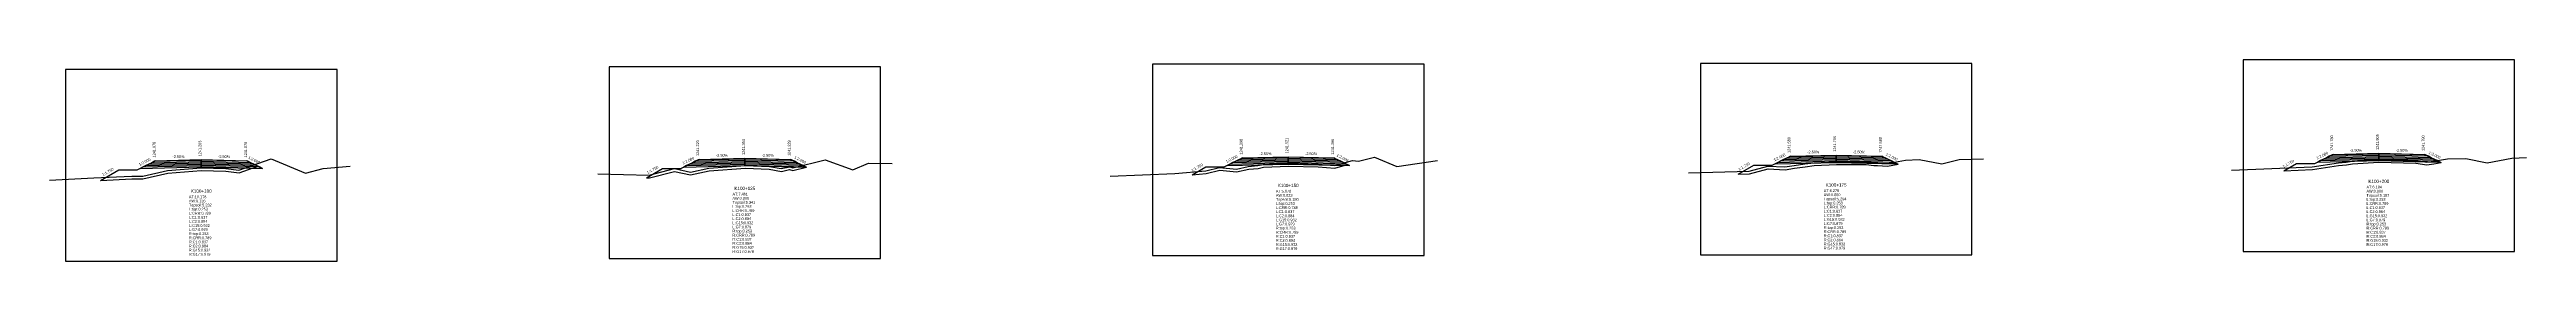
# Model space of a CAD drawing. Extents: x -7 to 78429, y 1189 to 1262.
# Drawn here: x 34942.3 to 35213.2, y 1230.1 to 1252.1 of the extents above; entities that cross this region are included whole.
import ezdxf
from ezdxf.enums import TextEntityAlignment as Align

# ---------------------------------------------------------------- set-up
doc = ezdxf.new("R2010")
doc.units = 0

msp = doc.modelspace()

# ---------------------------------------------------------------- linework, layer by layer
at = {"layer": 'A4_BORDER', "color": 7}
for points in [[(35062.956, 1230.688), (35092.656, 1230.688), (35092.656, 1251.688), (35062.956, 1251.688), (35062.956, 1230.688)], [(35122.878, 1230.745), (35152.578, 1230.745), (35152.578, 1251.745), (35122.878, 1251.745), (35122.878, 1230.745)], [(35182.237, 1231.14), (35211.937, 1231.14), (35211.937, 1252.14), (35182.237, 1252.14), (35182.237, 1231.14)], [(34944.074, 1230.074), (34973.774, 1230.074), (34973.774, 1251.074), (34944.074, 1251.074), (34944.074, 1230.074)], [(35003.526, 1230.367), (35033.226, 1230.367), (35033.226, 1251.367), (35003.526, 1251.367), (35003.526, 1230.367)]]:
    msp.add_lwpolyline(points, dxfattribs=at)
at = {"layer": 'CLEAR_GROUND', "color": 8}
for points in [[(35186.704, 1239.99), (35189.817, 1240.122), (35192.691, 1240.552), (35193.566, 1240.617), (35194.206, 1240.73), (35197.086, 1240.913), (35201.13, 1240.807), (35202.346, 1240.631), (35203.097, 1240.724), (35203.907, 1240.87)], [(34947.904, 1238.924), (34951.349, 1239.084), (34952.552, 1239.101), (34955.263, 1239.713), (34958.905, 1239.995), (34961.608, 1239.932), (34963.084, 1239.753), (34965.123, 1240.479)], [(35007.604, 1239.217), (35007.939, 1239.207), (35010.7, 1239.915), (35012.446, 1239.521), (35014.484, 1239.981), (35018.459, 1240.265), (35021.045, 1240.161), (35022.372, 1239.914), (35023.267, 1240.109), (35023.622, 1239.994), (35025.105, 1240.365)], [(35067.304, 1239.538), (35068.843, 1239.666), (35070.312, 1240.047), (35072.152, 1239.869), (35073.486, 1240.161), (35074.534, 1240.244), (35075.098, 1240.377), (35077.825, 1240.497), (35081.08, 1240.415), (35082.885, 1240.271), (35084.298, 1240.65)], [(35127.004, 1239.595), (35128.258, 1239.629), (35130.281, 1240.183), (35132.145, 1240.1), (35133.174, 1240.271), (35134.352, 1240.427), (35135.313, 1240.545), (35137.756, 1240.671), (35141.002, 1240.661), (35141.853, 1240.552), (35142.267, 1240.562), (35143.33, 1240.479), (35144.512, 1240.688)]]:
    msp.add_lwpolyline(points, dxfattribs=at)
at = {"layer": 'DESIGN_ROAD_TRIMMED', "color": 1}
for points in [[(34947.904, 1238.924), (34949.924, 1240.078), (34951.924, 1240.078), (34953.924, 1241.078), (34953.924, 1241.078), (34953.819, 1241.025), (34953.819, 1241.025), (34953.503, 1240.867), (34953.503, 1240.867), (34953.187, 1240.71), (34953.187, 1240.71), (34952.871, 1240.552), (34952.871, 1240.552), (34952.555, 1240.394), (34952.555, 1240.394), (34952.24, 1240.236), (34958.924, 1240.403), (34958.924, 1240.553), (34958.924, 1240.553), (34958.924, 1240.703), (34958.924, 1240.703), (34958.924, 1240.853), (34958.924, 1240.853), (34958.924, 1241.003), (34958.924, 1241.003), (34958.924, 1241.153), (34958.924, 1241.153), (34958.924, 1241.203), (34958.924, 1241.203), (34958.924, 1241.203), (34958.924, 1241.203), (34958.924, 1241.203), (34958.924, 1241.153), (34958.924, 1241.153), (34958.924, 1241.003), (34958.924, 1241.003), (34958.924, 1240.853), (34958.924, 1240.853), (34958.924, 1240.703), (34958.924, 1240.703), (34958.924, 1240.553), (34958.924, 1240.553), (34958.924, 1240.403), (34965.608, 1240.236), (34965.292, 1240.394), (34965.292, 1240.394), (34964.977, 1240.552), (34964.977, 1240.552), (34964.661, 1240.71), (34964.661, 1240.71), (34964.345, 1240.867), (34964.345, 1240.867), (34964.029, 1241.025), (34964.029, 1241.025), (34963.924, 1241.078), (34963.924, 1241.078), (34965.123, 1240.479)], [(35007.604, 1239.217), (35009.376, 1240.229), (35011.376, 1240.229), (35013.376, 1241.229), (35013.376, 1241.229), (35013.271, 1241.176), (35013.271, 1241.176), (35012.955, 1241.018), (35012.955, 1241.018), (35012.639, 1240.861), (35012.639, 1240.861), (35012.324, 1240.703), (35012.324, 1240.703), (35012.008, 1240.545), (35012.008, 1240.545), (35011.692, 1240.387), (35018.376, 1240.554), (35018.376, 1240.704), (35018.376, 1240.704), (35018.376, 1240.854), (35018.376, 1240.854), (35018.376, 1241.004), (35018.376, 1241.004), (35018.376, 1241.154), (35018.376, 1241.154), (35018.376, 1241.304), (35018.376, 1241.304), (35018.376, 1241.354), (35018.376, 1241.354), (35018.376, 1241.354), (35018.376, 1241.354), (35018.376, 1241.354), (35018.376, 1241.304), (35018.376, 1241.304), (35018.376, 1241.154), (35018.376, 1241.154), (35018.376, 1241.004), (35018.376, 1241.004), (35018.376, 1240.854), (35018.376, 1240.854), (35018.376, 1240.704), (35018.376, 1240.704), (35018.376, 1240.554), (35025.06, 1240.387), (35024.745, 1240.545), (35024.745, 1240.545), (35024.429, 1240.703), (35024.429, 1240.703), (35024.113, 1240.861), (35024.113, 1240.861), (35023.797, 1241.018), (35023.797, 1241.018), (35023.481, 1241.176), (35023.481, 1241.176), (35023.376, 1241.229), (35023.376, 1241.229), (35025.105, 1240.365)], [(35067.304, 1239.538), (35068.806, 1240.396), (35070.806, 1240.396), (35072.806, 1241.396), (35072.806, 1241.396), (35072.701, 1241.343), (35072.701, 1241.343), (35072.385, 1241.185), (35072.385, 1241.185), (35072.069, 1241.028), (35072.069, 1241.028), (35071.754, 1240.87), (35071.754, 1240.87), (35071.438, 1240.712), (35071.438, 1240.712), (35071.122, 1240.554), (35077.806, 1240.721), (35077.806, 1240.871), (35077.806, 1240.871), (35077.806, 1241.021), (35077.806, 1241.021), (35077.806, 1241.171), (35077.806, 1241.171), (35077.806, 1241.321), (35077.806, 1241.321), (35077.806, 1241.471), (35077.806, 1241.471), (35077.806, 1241.521), (35077.806, 1241.521), (35077.806, 1241.521), (35077.806, 1241.521), (35077.806, 1241.521), (35077.806, 1241.471), (35077.806, 1241.471), (35077.806, 1241.321), (35077.806, 1241.321), (35077.806, 1241.171), (35077.806, 1241.171), (35077.806, 1241.021), (35077.806, 1241.021), (35077.806, 1240.871), (35077.806, 1240.871), (35077.806, 1240.721), (35084.49, 1240.554), (35084.175, 1240.712), (35084.175, 1240.712), (35083.859, 1240.87), (35083.859, 1240.87), (35083.543, 1241.028), (35083.543, 1241.028), (35083.227, 1241.185), (35083.227, 1241.185), (35082.912, 1241.343), (35082.912, 1241.343), (35082.806, 1241.396), (35082.806, 1241.396), (35084.298, 1240.65)], [(35127.004, 1239.595), (35128.728, 1240.58), (35130.728, 1240.58), (35132.728, 1241.58), (35132.728, 1241.58), (35132.623, 1241.527), (35132.623, 1241.527), (35132.307, 1241.369), (35132.307, 1241.369), (35131.991, 1241.212), (35131.991, 1241.212), (35131.676, 1241.054), (35131.676, 1241.054), (35131.36, 1240.896), (35131.36, 1240.896), (35131.044, 1240.738), (35137.728, 1240.905), (35137.728, 1241.055), (35137.728, 1241.055), (35137.728, 1241.205), (35137.728, 1241.205), (35137.728, 1241.355), (35137.728, 1241.355), (35137.728, 1241.505), (35137.728, 1241.505), (35137.728, 1241.655), (35137.728, 1241.655), (35137.728, 1241.705), (35137.728, 1241.705), (35137.728, 1241.705), (35137.728, 1241.705), (35137.728, 1241.705), (35137.728, 1241.655), (35137.728, 1241.655), (35137.728, 1241.505), (35137.728, 1241.505), (35137.728, 1241.355), (35137.728, 1241.355), (35137.728, 1241.205), (35137.728, 1241.205), (35137.728, 1241.055), (35137.728, 1241.055), (35137.728, 1240.905), (35144.412, 1240.738), (35144.097, 1240.896), (35144.097, 1240.896), (35143.781, 1241.054), (35143.781, 1241.054), (35143.465, 1241.212), (35143.465, 1241.212), (35143.149, 1241.369), (35143.149, 1241.369), (35142.834, 1241.527), (35142.834, 1241.527), (35142.728, 1241.58), (35142.728, 1241.58), (35144.512, 1240.688)], [(35186.704, 1239.99), (35188.087, 1240.78), (35190.087, 1240.78), (35192.087, 1241.78), (35192.087, 1241.78), (35191.982, 1241.727), (35191.982, 1241.727), (35191.666, 1241.569), (35191.666, 1241.569), (35191.35, 1241.412), (35191.35, 1241.412), (35191.034, 1241.254), (35191.034, 1241.254), (35190.718, 1241.096), (35190.718, 1241.096), (35190.403, 1240.938), (35197.087, 1241.105), (35197.087, 1241.255), (35197.087, 1241.255), (35197.087, 1241.405), (35197.087, 1241.405), (35197.087, 1241.555), (35197.087, 1241.555), (35197.087, 1241.705), (35197.087, 1241.705), (35197.087, 1241.855), (35197.087, 1241.855), (35197.087, 1241.905), (35197.087, 1241.905), (35197.087, 1241.905), (35197.087, 1241.905), (35197.087, 1241.905), (35197.087, 1241.855), (35197.087, 1241.855), (35197.087, 1241.705), (35197.087, 1241.705), (35197.087, 1241.555), (35197.087, 1241.555), (35197.087, 1241.405), (35197.087, 1241.405), (35197.087, 1241.255), (35197.087, 1241.255), (35197.087, 1241.105), (35203.771, 1240.938), (35203.455, 1241.096), (35203.455, 1241.096), (35203.14, 1241.254), (35203.14, 1241.254), (35202.824, 1241.412), (35202.824, 1241.412), (35202.508, 1241.569), (35202.508, 1241.569), (35202.192, 1241.727), (35202.192, 1241.727), (35202.087, 1241.78), (35202.087, 1241.78), (35203.907, 1240.87)]]:
    msp.add_lwpolyline(points, dxfattribs=at)
at = {"layer": 'FINISHED_ROAD', "color": 2}
for points in [[(34949.924, 1240.078), (34951.924, 1240.078), (34953.924, 1241.078), (34953.924, 1241.078), (34958.924, 1241.203), (34963.924, 1241.078), (34963.924, 1241.078)], [(35009.376, 1240.229), (35011.376, 1240.229), (35013.376, 1241.229), (35013.376, 1241.229), (35018.376, 1241.354), (35023.376, 1241.229), (35023.376, 1241.229)], [(35068.806, 1240.396), (35070.806, 1240.396), (35072.806, 1241.396), (35072.806, 1241.396), (35077.806, 1241.521), (35082.806, 1241.396), (35082.806, 1241.396)], [(35128.728, 1240.58), (35130.728, 1240.58), (35132.728, 1241.58), (35132.728, 1241.58), (35137.728, 1241.705), (35142.728, 1241.58), (35142.728, 1241.58)], [(35188.087, 1240.78), (35190.087, 1240.78), (35192.087, 1241.78), (35192.087, 1241.78), (35197.087, 1241.905), (35202.087, 1241.78), (35202.087, 1241.78)]]:
    msp.add_lwpolyline(points, dxfattribs=at)
at = {"layer": 'LAYER_0', "color": 4}
for points in [[(34953.924, 1241.078), (34953.819, 1241.025), (34958.924, 1241.153), (34958.924, 1241.203)], [(35013.376, 1241.229), (35013.271, 1241.176), (35018.376, 1241.304), (35018.376, 1241.354)], [(35072.806, 1241.396), (35072.701, 1241.343), (35077.806, 1241.471), (35077.806, 1241.521)], [(35132.728, 1241.58), (35132.623, 1241.527), (35137.728, 1241.655), (35137.728, 1241.705)], [(35192.087, 1241.78), (35191.982, 1241.727), (35197.087, 1241.855), (35197.087, 1241.905)]]:
    msp.add_lwpolyline(points, dxfattribs=at)
at = {"layer": 'LAYER_1', "color": 4}
for points in [[(34953.819, 1241.025), (34953.503, 1240.867), (34958.924, 1241.003), (34958.924, 1241.153)], [(35013.271, 1241.176), (35012.955, 1241.018), (35018.376, 1241.154), (35018.376, 1241.304)], [(35072.701, 1241.343), (35072.385, 1241.185), (35077.806, 1241.321), (35077.806, 1241.471)], [(35132.623, 1241.527), (35132.307, 1241.369), (35137.728, 1241.505), (35137.728, 1241.655)], [(35191.982, 1241.727), (35191.666, 1241.569), (35197.087, 1241.705), (35197.087, 1241.855)]]:
    msp.add_lwpolyline(points, dxfattribs=at)
at = {"layer": 'LAYER_10', "color": 6}
for points in [[(35024.429, 1240.703), (35024.745, 1240.545), (35018.376, 1240.704), (35018.376, 1240.854)], [(35083.859, 1240.87), (35084.175, 1240.712), (35077.806, 1240.871), (35077.806, 1241.021)], [(35143.781, 1241.054), (35144.097, 1240.896), (35137.728, 1241.055), (35137.728, 1241.205)], [(35203.14, 1241.254), (35203.455, 1241.096), (35197.087, 1241.255), (35197.087, 1241.405)], [(34964.977, 1240.552), (34965.292, 1240.394), (34958.924, 1240.553), (34958.924, 1240.703)]]:
    msp.add_lwpolyline(points, dxfattribs=at)
at = {"layer": 'LAYER_11', "color": 6}
for points in [[(35084.175, 1240.712), (35084.49, 1240.554), (35077.806, 1240.721), (35077.806, 1240.871)], [(35144.097, 1240.896), (35144.412, 1240.738), (35137.728, 1240.905), (35137.728, 1241.055)], [(35203.455, 1241.096), (35203.771, 1240.938), (35197.087, 1241.105), (35197.087, 1241.255)], [(34965.292, 1240.394), (34965.608, 1240.236), (34958.924, 1240.403), (34958.924, 1240.553)], [(35024.745, 1240.545), (35025.06, 1240.387), (35018.376, 1240.554), (35018.376, 1240.704)]]:
    msp.add_lwpolyline(points, dxfattribs=at)
at = {"layer": 'LAYER_2', "color": 4}
for points in [[(34953.503, 1240.867), (34953.187, 1240.71), (34958.924, 1240.853), (34958.924, 1241.003)], [(35012.955, 1241.018), (35012.639, 1240.861), (35018.376, 1241.004), (35018.376, 1241.154)], [(35072.385, 1241.185), (35072.069, 1241.028), (35077.806, 1241.171), (35077.806, 1241.321)], [(35132.307, 1241.369), (35131.991, 1241.212), (35137.728, 1241.355), (35137.728, 1241.505)], [(35191.666, 1241.569), (35191.35, 1241.412), (35197.087, 1241.555), (35197.087, 1241.705)]]:
    msp.add_lwpolyline(points, dxfattribs=at)
at = {"layer": 'LAYER_3', "color": 4}
for points in [[(34953.187, 1240.71), (34952.871, 1240.552), (34958.924, 1240.703), (34958.924, 1240.853)], [(35012.639, 1240.861), (35012.324, 1240.703), (35018.376, 1240.854), (35018.376, 1241.004)], [(35072.069, 1241.028), (35071.754, 1240.87), (35077.806, 1241.021), (35077.806, 1241.171)], [(35131.991, 1241.212), (35131.676, 1241.054), (35137.728, 1241.205), (35137.728, 1241.355)], [(35191.35, 1241.412), (35191.034, 1241.254), (35197.087, 1241.405), (35197.087, 1241.555)]]:
    msp.add_lwpolyline(points, dxfattribs=at)
at = {"layer": 'LAYER_4', "color": 4}
for points in [[(35012.324, 1240.703), (35012.008, 1240.545), (35018.376, 1240.704), (35018.376, 1240.854)], [(35071.754, 1240.87), (35071.438, 1240.712), (35077.806, 1240.871), (35077.806, 1241.021)], [(35131.676, 1241.054), (35131.36, 1240.896), (35137.728, 1241.055), (35137.728, 1241.205)], [(35191.034, 1241.254), (35190.718, 1241.096), (35197.087, 1241.255), (35197.087, 1241.405)], [(34952.871, 1240.552), (34952.555, 1240.394), (34958.924, 1240.553), (34958.924, 1240.703)]]:
    msp.add_lwpolyline(points, dxfattribs=at)
at = {"layer": 'LAYER_5', "color": 4}
for points in [[(35071.438, 1240.712), (35071.122, 1240.554), (35077.806, 1240.721), (35077.806, 1240.871)], [(35131.36, 1240.896), (35131.044, 1240.738), (35137.728, 1240.905), (35137.728, 1241.055)], [(35190.718, 1241.096), (35190.403, 1240.938), (35197.087, 1241.105), (35197.087, 1241.255)], [(34952.555, 1240.394), (34952.24, 1240.236), (34958.924, 1240.403), (34958.924, 1240.553)], [(35012.008, 1240.545), (35011.692, 1240.387), (35018.376, 1240.554), (35018.376, 1240.704)]]:
    msp.add_lwpolyline(points, dxfattribs=at)
at = {"layer": 'LAYER_6', "color": 6}
for points in [[(34963.924, 1241.078), (34964.029, 1241.025), (34958.924, 1241.153), (34958.924, 1241.203)], [(35023.376, 1241.229), (35023.481, 1241.176), (35018.376, 1241.304), (35018.376, 1241.354)], [(35082.806, 1241.396), (35082.912, 1241.343), (35077.806, 1241.471), (35077.806, 1241.521)], [(35142.728, 1241.58), (35142.834, 1241.527), (35137.728, 1241.655), (35137.728, 1241.705)], [(35202.087, 1241.78), (35202.192, 1241.727), (35197.087, 1241.855), (35197.087, 1241.905)]]:
    msp.add_lwpolyline(points, dxfattribs=at)
at = {"layer": 'LAYER_7', "color": 6}
for points in [[(34964.029, 1241.025), (34964.345, 1240.867), (34958.924, 1241.003), (34958.924, 1241.153)], [(35023.481, 1241.176), (35023.797, 1241.018), (35018.376, 1241.154), (35018.376, 1241.304)], [(35082.912, 1241.343), (35083.227, 1241.185), (35077.806, 1241.321), (35077.806, 1241.471)], [(35142.834, 1241.527), (35143.149, 1241.369), (35137.728, 1241.505), (35137.728, 1241.655)], [(35202.192, 1241.727), (35202.508, 1241.569), (35197.087, 1241.705), (35197.087, 1241.855)]]:
    msp.add_lwpolyline(points, dxfattribs=at)
at = {"layer": 'LAYER_8', "color": 6}
for points in [[(34964.345, 1240.867), (34964.661, 1240.71), (34958.924, 1240.853), (34958.924, 1241.003)], [(35023.797, 1241.018), (35024.113, 1240.861), (35018.376, 1241.004), (35018.376, 1241.154)], [(35083.227, 1241.185), (35083.543, 1241.028), (35077.806, 1241.171), (35077.806, 1241.321)], [(35143.149, 1241.369), (35143.465, 1241.212), (35137.728, 1241.355), (35137.728, 1241.505)], [(35202.508, 1241.569), (35202.824, 1241.412), (35197.087, 1241.555), (35197.087, 1241.705)]]:
    msp.add_lwpolyline(points, dxfattribs=at)
at = {"layer": 'LAYER_9', "color": 6}
for points in [[(34964.661, 1240.71), (34964.977, 1240.552), (34958.924, 1240.703), (34958.924, 1240.853)], [(35024.113, 1240.861), (35024.429, 1240.703), (35018.376, 1240.854), (35018.376, 1241.004)], [(35083.543, 1241.028), (35083.859, 1240.87), (35077.806, 1241.021), (35077.806, 1241.171)], [(35143.465, 1241.212), (35143.781, 1241.054), (35137.728, 1241.205), (35137.728, 1241.355)], [(35202.824, 1241.412), (35203.14, 1241.254), (35197.087, 1241.405), (35197.087, 1241.555)]]:
    msp.add_lwpolyline(points, dxfattribs=at)
at = {"layer": 'NATURAL_GROUND', "color": 3}
for points in [[(34942.331, 1238.941), (34947.179, 1239.191), (34951.34, 1239.384), (34952.517, 1239.401), (34955.218, 1240.01), (34958.897, 1240.295), (34961.63, 1240.232), (34963.05, 1240.059), (34966.558, 1241.308), (34970.31, 1239.708), (34972.245, 1240.223), (34975.203, 1240.469)], [(35002.314, 1239.661), (35007.905, 1239.508), (35010.695, 1240.223), (35012.446, 1239.829), (35014.44, 1240.279), (35018.454, 1240.565), (35021.078, 1240.46), (35022.367, 1240.22), (35023.282, 1240.419), (35023.632, 1240.306), (35027.17, 1241.19), (35030.173, 1240.099), (35031.9, 1240.802), (35034.486, 1240.766)], [(35058.323, 1239.401), (35065.408, 1239.681), (35068.792, 1239.963), (35070.288, 1240.35), (35072.134, 1240.172), (35073.442, 1240.459), (35074.487, 1240.542), (35075.057, 1240.675), (35077.822, 1240.797), (35081.095, 1240.715), (35082.857, 1240.574), (35084.83, 1241.103), (35085.504, 1241.032), (35087.259, 1241.48), (35089.686, 1240.466), (35094.129, 1241.098)], [(35121.577, 1239.746), (35128.213, 1239.928), (35130.247, 1240.484), (35132.127, 1240.401), (35133.129, 1240.568), (35134.314, 1240.725), (35135.287, 1240.844), (35137.748, 1240.971), (35141.021, 1240.961), (35141.868, 1240.852), (35142.275, 1240.862), (35143.315, 1240.781), (35145.308, 1241.134), (35146.829, 1241.23), (35149.282, 1240.751), (35151.171, 1241.223), (35153.845, 1241.285)], [(35180.969, 1240.048), (35189.788, 1240.421), (35192.658, 1240.851), (35193.529, 1240.915), (35194.17, 1241.028), (35197.08, 1241.213), (35201.156, 1241.106), (35202.349, 1240.934), (35203.052, 1241.021), (35204.583, 1241.296), (35206.596, 1241.316), (35208.931, 1240.851), (35211.636, 1241.348), (35213.231, 1241.445)]]:
    msp.add_lwpolyline(points, dxfattribs=at)
at = {"layer": 'STRUCTURE_LEFT', "color": 4}
for points in [[(34953.924, 1241.078), (34953.819, 1241.025), (34953.819, 1241.025), (34953.503, 1240.867), (34953.503, 1240.867), (34953.187, 1240.71), (34953.187, 1240.71), (34952.871, 1240.552), (34952.871, 1240.552), (34952.555, 1240.394), (34952.555, 1240.394), (34952.24, 1240.236), (34958.924, 1240.403), (34958.924, 1240.553), (34958.924, 1240.553), (34958.924, 1240.703), (34958.924, 1240.703), (34958.924, 1240.853), (34958.924, 1240.853), (34958.924, 1241.003), (34958.924, 1241.003), (34958.924, 1241.153), (34958.924, 1241.153), (34958.924, 1241.203), (34958.924, 1241.203)], [(35013.376, 1241.229), (35013.271, 1241.176), (35013.271, 1241.176), (35012.955, 1241.018), (35012.955, 1241.018), (35012.639, 1240.861), (35012.639, 1240.861), (35012.324, 1240.703), (35012.324, 1240.703), (35012.008, 1240.545), (35012.008, 1240.545), (35011.692, 1240.387), (35018.376, 1240.554), (35018.376, 1240.704), (35018.376, 1240.704), (35018.376, 1240.854), (35018.376, 1240.854), (35018.376, 1241.004), (35018.376, 1241.004), (35018.376, 1241.154), (35018.376, 1241.154), (35018.376, 1241.304), (35018.376, 1241.304), (35018.376, 1241.354), (35018.376, 1241.354)], [(35072.806, 1241.396), (35072.701, 1241.343), (35072.701, 1241.343), (35072.385, 1241.185), (35072.385, 1241.185), (35072.069, 1241.028), (35072.069, 1241.028), (35071.754, 1240.87), (35071.754, 1240.87), (35071.438, 1240.712), (35071.438, 1240.712), (35071.122, 1240.554), (35077.806, 1240.721), (35077.806, 1240.871), (35077.806, 1240.871), (35077.806, 1241.021), (35077.806, 1241.021), (35077.806, 1241.171), (35077.806, 1241.171), (35077.806, 1241.321), (35077.806, 1241.321), (35077.806, 1241.471), (35077.806, 1241.471), (35077.806, 1241.521), (35077.806, 1241.521)], [(35132.728, 1241.58), (35132.623, 1241.527), (35132.623, 1241.527), (35132.307, 1241.369), (35132.307, 1241.369), (35131.991, 1241.212), (35131.991, 1241.212), (35131.676, 1241.054), (35131.676, 1241.054), (35131.36, 1240.896), (35131.36, 1240.896), (35131.044, 1240.738), (35137.728, 1240.905), (35137.728, 1241.055), (35137.728, 1241.055), (35137.728, 1241.205), (35137.728, 1241.205), (35137.728, 1241.355), (35137.728, 1241.355), (35137.728, 1241.505), (35137.728, 1241.505), (35137.728, 1241.655), (35137.728, 1241.655), (35137.728, 1241.705), (35137.728, 1241.705)], [(35192.087, 1241.78), (35191.982, 1241.727), (35191.982, 1241.727), (35191.666, 1241.569), (35191.666, 1241.569), (35191.35, 1241.412), (35191.35, 1241.412), (35191.034, 1241.254), (35191.034, 1241.254), (35190.718, 1241.096), (35190.718, 1241.096), (35190.403, 1240.938), (35197.087, 1241.105), (35197.087, 1241.255), (35197.087, 1241.255), (35197.087, 1241.405), (35197.087, 1241.405), (35197.087, 1241.555), (35197.087, 1241.555), (35197.087, 1241.705), (35197.087, 1241.705), (35197.087, 1241.855), (35197.087, 1241.855), (35197.087, 1241.905), (35197.087, 1241.905)]]:
    msp.add_lwpolyline(points, dxfattribs=at)
at = {"layer": 'STRUCTURE_RIGHT', "color": 6}
for points in [[(34958.924, 1241.203), (34958.924, 1241.203), (34958.924, 1241.153), (34958.924, 1241.153), (34958.924, 1241.003), (34958.924, 1241.003), (34958.924, 1240.853), (34958.924, 1240.853), (34958.924, 1240.703), (34958.924, 1240.703), (34958.924, 1240.553), (34958.924, 1240.553), (34958.924, 1240.403), (34965.608, 1240.236), (34965.292, 1240.394), (34965.292, 1240.394), (34964.977, 1240.552), (34964.977, 1240.552), (34964.661, 1240.71), (34964.661, 1240.71), (34964.345, 1240.867), (34964.345, 1240.867), (34964.029, 1241.025), (34964.029, 1241.025), (34963.924, 1241.078)], [(35018.376, 1241.354), (35018.376, 1241.354), (35018.376, 1241.304), (35018.376, 1241.304), (35018.376, 1241.154), (35018.376, 1241.154), (35018.376, 1241.004), (35018.376, 1241.004), (35018.376, 1240.854), (35018.376, 1240.854), (35018.376, 1240.704), (35018.376, 1240.704), (35018.376, 1240.554), (35025.06, 1240.387), (35024.745, 1240.545), (35024.745, 1240.545), (35024.429, 1240.703), (35024.429, 1240.703), (35024.113, 1240.861), (35024.113, 1240.861), (35023.797, 1241.018), (35023.797, 1241.018), (35023.481, 1241.176), (35023.481, 1241.176), (35023.376, 1241.229)], [(35077.806, 1241.521), (35077.806, 1241.521), (35077.806, 1241.471), (35077.806, 1241.471), (35077.806, 1241.321), (35077.806, 1241.321), (35077.806, 1241.171), (35077.806, 1241.171), (35077.806, 1241.021), (35077.806, 1241.021), (35077.806, 1240.871), (35077.806, 1240.871), (35077.806, 1240.721), (35084.49, 1240.554), (35084.175, 1240.712), (35084.175, 1240.712), (35083.859, 1240.87), (35083.859, 1240.87), (35083.543, 1241.028), (35083.543, 1241.028), (35083.227, 1241.185), (35083.227, 1241.185), (35082.912, 1241.343), (35082.912, 1241.343), (35082.806, 1241.396)], [(35137.728, 1241.705), (35137.728, 1241.705), (35137.728, 1241.655), (35137.728, 1241.655), (35137.728, 1241.505), (35137.728, 1241.505), (35137.728, 1241.355), (35137.728, 1241.355), (35137.728, 1241.205), (35137.728, 1241.205), (35137.728, 1241.055), (35137.728, 1241.055), (35137.728, 1240.905), (35144.412, 1240.738), (35144.097, 1240.896), (35144.097, 1240.896), (35143.781, 1241.054), (35143.781, 1241.054), (35143.465, 1241.212), (35143.465, 1241.212), (35143.149, 1241.369), (35143.149, 1241.369), (35142.834, 1241.527), (35142.834, 1241.527), (35142.728, 1241.58)], [(35197.087, 1241.905), (35197.087, 1241.905), (35197.087, 1241.855), (35197.087, 1241.855), (35197.087, 1241.705), (35197.087, 1241.705), (35197.087, 1241.555), (35197.087, 1241.555), (35197.087, 1241.405), (35197.087, 1241.405), (35197.087, 1241.255), (35197.087, 1241.255), (35197.087, 1241.105), (35203.771, 1240.938), (35203.455, 1241.096), (35203.455, 1241.096), (35203.14, 1241.254), (35203.14, 1241.254), (35202.824, 1241.412), (35202.824, 1241.412), (35202.508, 1241.569), (35202.508, 1241.569), (35202.192, 1241.727), (35202.192, 1241.727), (35202.087, 1241.78)]]:
    msp.add_lwpolyline(points, dxfattribs=at)

# ---------------------------------------------------------------- texts
at = {"layer": 'INFO_TEXT'}
for s, p in [('AT:6.184', (35195.737, 1238.04)), ('AT:10.178', (34957.574, 1236.974)), ('AW:0.126', (34957.574, 1236.524)), ('Topsoil:5.232', (34957.574, 1236.074)), ('L:top:0.253', (34957.574, 1235.624)), ('L:CRR:0.789', (34957.574, 1235.174)), ('AT:7.461', (35017.026, 1237.267)), ('AW:0.000', (35017.026, 1236.817)), ('Topsoil:5.341', (35017.026, 1236.367)), ('L:top:0.253', (35017.026, 1235.917)), ('L:CRR:0.789', (35017.026, 1235.467)), ('L:C1:0.837', (35017.026, 1235.017)), ('AT:5.870', (35076.456, 1237.588)), ('AW:0.023', (35076.456, 1237.138)), ('Topsoil:5.150', (35076.456, 1236.688)), ('L:top:0.253', (35076.456, 1236.238)), ('L:CRR:0.789', (35076.456, 1235.788)), ('L:C1:0.837', (35076.456, 1235.338)), ('AT:6.279', (35136.378, 1237.645)), ('AW:0.000', (35136.378, 1237.195)), ('Topsoil:5.294', (35136.378, 1236.745)), ('L:top:0.253', (35136.378, 1236.295)), ('L:CRR:0.789', (35136.378, 1235.845)), ('L:C1:0.837', (35136.378, 1235.395)), ('AW:0.000', (35195.737, 1237.59)), ('Topsoil:5.187', (35195.737, 1237.14)), ('L:top:0.253', (35195.737, 1236.69)), ('L:CRR:0.789', (35195.737, 1236.24)), ('L:C1:0.837', (35195.737, 1235.79)), ('L:C2:0.884', (35195.737, 1235.34)), ('L:C1:0.837', (34957.574, 1234.724)), ('L:C2:0.884', (34957.574, 1234.274)), ('L:G15:0.932', (34957.574, 1233.824)), ('L:G7:0.979', (34957.574, 1233.374)), ('R:top:0.253', (34957.574, 1232.924)), ('R:CRR:0.789', (34957.574, 1232.474)), ('L:C2:0.884', (35017.026, 1234.567)), ('L:G15:0.932', (35017.026, 1234.117)), ('L:G7:0.979', (35017.026, 1233.667)), ('R:top:0.253', (35017.026, 1233.217)), ('R:CRR:0.789', (35017.026, 1232.767)), ('R:C1:0.837', (35017.026, 1232.317)), ('L:C2:0.884', (35076.456, 1234.888)), ('L:G15:0.932', (35076.456, 1234.438)), ('L:G7:0.979', (35076.456, 1233.988)), ('R:top:0.253', (35076.456, 1233.538)), ('R:CRR:0.789', (35076.456, 1233.088)), ('R:C1:0.837', (35076.456, 1232.638)), ('L:C2:0.884', (35136.378, 1234.945)), ('L:G15:0.932', (35136.378, 1234.495)), ('L:G7:0.979', (35136.378, 1234.045)), ('R:top:0.253', (35136.378, 1233.595)), ('R:CRR:0.789', (35136.378, 1233.145)), ('R:C1:0.837', (35136.378, 1232.695)), ('L:G15:0.932', (35195.737, 1234.89)), ('L:G7:0.979', (35195.737, 1234.44)), ('R:top:0.253', (35195.737, 1233.99)), ('R:CRR:0.789', (35195.737, 1233.54)), ('R:C1:0.837', (35195.737, 1233.09)), ('R:C2:0.884', (35195.737, 1232.64)), ('R:C1:0.837', (34957.574, 1232.024)), ('R:C2:0.884', (34957.574, 1231.574)), ('R:G15:0.932', (34957.574, 1231.124)), ('R:G17:0.979', (34957.574, 1230.674)), ('R:C2:0.884', (35017.026, 1231.867)), ('R:G15:0.932', (35017.026, 1231.417)), ('R:G17:0.979', (35017.026, 1230.967)), ('R:C2:0.884', (35076.456, 1232.188)), ('R:G15:0.932', (35076.456, 1231.738)), ('R:G17:0.979', (35076.456, 1231.288)), ('R:C2:0.884', (35136.378, 1232.245)), ('R:G15:0.932', (35136.378, 1231.795)), ('R:G17:0.979', (35136.378, 1231.345)), ('R:G15:0.932', (35195.737, 1232.19)), ('R:G17:0.979', (35195.737, 1231.74))]:
    msp.add_text(s, height=0.3, dxfattribs=at).set_placement(p)
at = {"layer": 'LEFT_TEXT_H'}
for s, p in [('1241.580', (35132.728, 1241.94)), ('1241.780', (35192.087, 1242.14)), ('1241.078', (34953.924, 1241.438)), ('1241.229', (35013.376, 1241.589)), ('1241.396', (35072.806, 1241.756))]:
    msp.add_text(s, height=0.3, rotation=90, dxfattribs=at).set_placement(p)
at = {"layer": 'POINT_TEXT_H'}
for s, p in [('1241.521', (35077.806, 1241.881)), ('1241.705', (35137.728, 1242.065)), ('1241.905', (35197.087, 1242.265)), ('1241.203', (34958.924, 1241.563)), ('1241.354', (35018.376, 1241.714))]:
    msp.add_text(s, height=0.3, rotation=90, dxfattribs=at).set_placement(p)
at = {"layer": 'RIGHT_TEXT_H'}
for s, p in [('1241.580', (35142.728, 1241.94)), ('1241.780', (35202.087, 1242.14)), ('1241.078', (34963.924, 1241.438)), ('1241.229', (35023.376, 1241.589)), ('1241.396', (35082.806, 1241.756))]:
    msp.add_text(s, height=0.3, rotation=90, dxfattribs=at).set_placement(p)
at = {"layer": 'SLOPE_left'}
for s, rotation, p in [('1:2.000', 26.565, (34952.843, 1240.739)), ('1:2.000', 26.565, (35012.296, 1240.89)), ('1:1.750', 29.745, (35067.966, 1240.123)), ('1:2.000', 26.565, (35071.726, 1241.057)), ('1:1.750', 29.745, (35127.777, 1240.244)), ('1:2.000', 26.565, (35131.648, 1241.241)), ('1:1.750', 29.745, (35187.306, 1240.541)), ('1:2.000', 26.565, (35191.006, 1241.441)), ('1:1.750', 29.745, (34948.825, 1239.657)), ('1:1.750', 29.745, (35008.401, 1239.879))]:
    msp.add_text(s, height=0.3, rotation=rotation, dxfattribs=at).set_placement(p, align=Align.BOTTOM_CENTER)
at = {"layer": 'SLOPE_right'}
for p in [(34964.604, 1240.939), (35024.321, 1240.958), (35083.633, 1241.184), (35143.7, 1241.295), (35203.078, 1241.486)]:
    msp.add_text('1:2.000', height=0.3, rotation=-26.565, dxfattribs=at).set_placement(p, align=Align.BOTTOM_CENTER)
at = {"layer": 'SLOPE_TEXT'}
for p in [(34956.424, 1241.38), (34961.424, 1241.38), (35015.876, 1241.532), (35020.876, 1241.532), (35075.306, 1241.698), (35080.306, 1241.698), (35135.228, 1241.882), (35140.228, 1241.882), (35194.587, 1242.082), (35199.587, 1242.082)]:
    msp.add_text('-2.50%', height=0.3, dxfattribs=at).set_placement(p, align=Align.CENTER)
at = {"layer": 'STATION_TITLE'}
for s, p in [('K100+125', (35018.376, 1237.867)), ('K100+150', (35077.806, 1238.188)), ('K100+175', (35137.728, 1238.245)), ('K100+200', (35197.087, 1238.64)), ('K100+100', (34958.924, 1237.574))]:
    msp.add_text(s, height=0.36, dxfattribs=at).set_placement(p, align=Align.CENTER)

doc.saveas('drawing.dxf')
